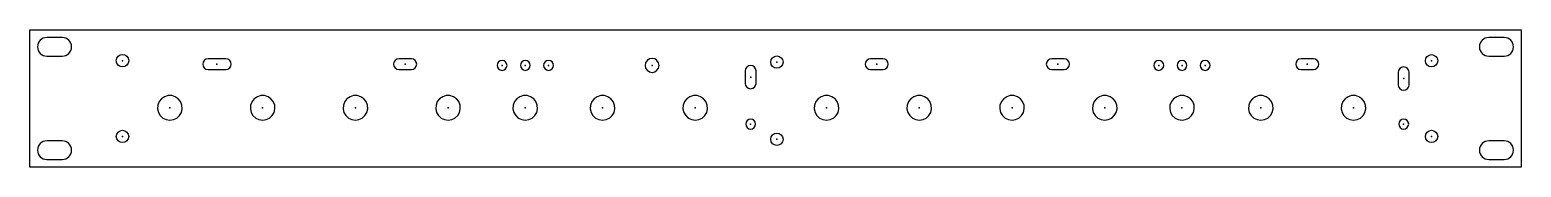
# Model space of a CAD drawing. Header units: millimetres. Extents: x -233 to 250, y -22 to 23.
import ezdxf

# ---------------------------------------------------------------- set-up
doc = ezdxf.new("R2010")
doc.units = ezdxf.units.MM
doc.layers.get('0').update_dxf_attribs({"linetype": 'CONTINUOUS'})

msp = doc.modelspace()

# ---------------------------------------------------------------- linework, layer by layer
for points in [[(249.661, -21.52), (-232.9394, -21.52), (-232.9394, 22.93), (249.661, 22.93)], [(-175.93, 13.44), (-176.495, 13.053), (-176.848, 12.487), (-176.988, 11.818), (-176.848, 11.147), (-176.495, 10.583), (-175.93, 10.194), (-175.26, 10.088), (-169.51, 10.088), (-168.84, 10.194), (-168.241, 10.583), (-167.888, 11.147), (-167.746, 11.818), (-167.888, 12.487), (-168.241, 13.053), (-168.84, 13.44), (-169.51, 13.582), (-175.26, 13.582)], [(-114.16, 13.44), (-114.723, 13.053), (-115.112, 12.487), (-115.218, 11.818), (-115.112, 11.147), (-114.723, 10.583), (-114.16, 10.194), (-113.488, 10.088), (-109.467, 10.088), (-108.798, 10.194), (-108.232, 10.583), (-107.88, 11.147), (-107.739, 11.818), (-107.88, 12.487), (-108.232, 13.053), (-108.798, 13.44), (-109.467, 13.582), (-113.488, 13.582)], [(-80.716, 12.91), (-81.245, 12.558), (-81.562, 12.029), (-81.704, 11.429), (-81.562, 10.794), (-81.245, 10.301), (-80.716, 9.948), (-80.116, 9.807), (-79.481, 9.948), (-78.988, 10.301), (-78.635, 10.794), (-78.493, 11.429), (-78.635, 12.029), (-78.988, 12.558), (-79.481, 12.91), (-80.116, 13.017)], [(-73.201, 12.91), (-73.73, 12.558), (-74.083, 12.029), (-74.189, 11.429), (-74.083, 10.794), (-73.73, 10.301), (-73.201, 9.948), (-72.602, 9.807), (-72.003, 9.948), (-71.473, 10.301), (-71.121, 10.794), (-71.014, 11.429), (-71.121, 12.029), (-71.473, 12.558), (-72.003, 12.91), (-72.602, 13.017)], [(-65.723, 12.91), (-66.216, 12.558), (-66.569, 12.029), (-66.711, 11.429), (-66.569, 10.794), (-66.216, 10.301), (-65.723, 9.948), (-65.087, 9.807), (-64.488, 9.948), (-63.959, 10.301), (-63.606, 10.794), (-63.5, 11.429), (-63.606, 12.029), (-63.959, 12.558), (-64.488, 12.91), (-65.087, 13.017)], [(-32.421, 13.512), (-33.161, 13.017), (-33.656, 12.277), (-33.832, 11.429), (-33.656, 10.547), (-33.161, 9.842), (-32.421, 9.348), (-31.574, 9.172), (-30.728, 9.348), (-29.986, 9.842), (-29.493, 10.547), (-29.316, 11.429), (-29.493, 12.277), (-29.986, 13.017), (-30.728, 13.512), (-31.574, 13.652)], [(0.317, 3.88), (0.988, 4.021), (1.552, 4.374), (1.94, 4.939), (2.081, 5.608), (2.081, 9.631), (1.94, 10.301), (1.552, 10.866), (0.988, 11.253), (0.317, 11.359), (-0.353, 11.253), (-0.918, 10.866), (-1.305, 10.301), (-1.411, 9.631), (-1.411, 5.608), (-1.305, 4.939), (-0.918, 4.374), (-0.353, 4.021)], [(38.453, 13.44), (37.888, 13.053), (37.501, 12.487), (37.359, 11.818), (37.501, 11.147), (37.888, 10.583), (38.453, 10.194), (39.122, 10.088), (43.109, 10.088), (43.779, 10.194), (44.344, 10.583), (44.733, 11.147), (44.873, 11.818), (44.733, 12.487), (44.344, 13.053), (43.779, 13.44), (43.109, 13.582), (39.122, 13.582)], [(97.084, 13.44), (96.52, 13.053), (96.132, 12.487), (95.991, 11.818), (96.132, 11.147), (96.52, 10.583), (97.084, 10.194), (97.754, 10.088), (101.741, 10.088), (102.411, 10.194), (102.976, 10.583), (103.364, 11.147), (103.505, 11.818), (103.364, 12.487), (102.976, 13.053), (102.411, 13.44), (101.741, 13.582), (97.754, 13.582)], [(131.798, 12.91), (131.268, 12.558), (130.916, 12.029), (130.81, 11.429), (130.916, 10.794), (131.268, 10.301), (131.798, 9.948), (132.397, 9.807), (132.997, 9.948), (133.526, 10.301), (133.879, 10.794), (133.985, 11.429), (133.879, 12.029), (133.526, 12.558), (132.997, 12.91), (132.397, 13.017)], [(139.276, 12.91), (138.782, 12.558), (138.43, 12.029), (138.289, 11.429), (138.43, 10.794), (138.782, 10.301), (139.276, 9.948), (139.911, 9.807), (140.511, 9.948), (141.04, 10.301), (141.393, 10.794), (141.499, 11.429), (141.393, 12.029), (141.04, 12.558), (140.511, 12.91), (139.911, 13.017)], [(146.791, 12.91), (146.261, 12.558), (145.909, 12.029), (145.803, 11.429), (145.909, 10.794), (146.261, 10.301), (146.791, 9.948), (147.39, 9.807), (148.025, 9.948), (148.519, 10.301), (148.872, 10.794), (149.013, 11.429), (148.872, 12.029), (148.519, 12.558), (148.025, 12.91), (147.39, 13.017)], [(177.764, 13.44), (177.2, 13.053), (176.812, 12.487), (176.706, 11.818), (176.812, 11.147), (177.2, 10.583), (177.764, 10.194), (178.435, 10.088), (182.456, 10.088), (183.127, 10.194), (183.691, 10.583), (184.044, 11.147), (184.185, 11.818), (184.044, 12.487), (183.691, 13.053), (183.127, 13.44), (182.456, 13.582), (178.435, 13.582)], [(211.631, 3.385), (212.301, 3.528), (212.866, 3.915), (213.254, 4.48), (213.395, 5.149), (213.395, 9.136), (213.254, 9.807), (212.866, 10.371), (212.301, 10.76), (211.631, 10.9), (210.961, 10.76), (210.396, 10.371), (210.008, 9.807), (209.903, 9.136), (209.903, 5.149), (210.008, 4.48), (210.396, 3.915), (210.961, 3.528)], [(-191.0651, -0.319), (-191.4881, -1.447), (-191.5942, -2.612), (-191.3117, -3.775), (-190.7123, -4.799), (-189.8646, -5.61), (-188.772, -6.14), (-187.607, -6.316), (-186.443, -6.14), (-185.35, -5.61), (-184.468, -4.799), (-183.903, -3.775), (-183.621, -2.612), (-183.727, -1.447), (-184.15, -0.319), (-184.891, 0.599), (-185.88, 1.269), (-187.008, 1.622), (-188.2069, 1.622), (-189.3354, 1.269), (-190.3235, 0.599)], [(-161.043, -0.319), (-161.502, -1.447), (-161.572, -2.612), (-161.326, -3.775), (-160.726, -4.799), (-159.844, -5.61), (-158.786, -6.14), (-157.585, -6.316), (-156.423, -6.14), (-155.364, -5.61), (-154.482, -4.799), (-153.881, -3.775), (-153.635, -2.612), (-153.705, -1.447), (-154.164, -0.319), (-154.905, 0.599), (-155.857, 1.269), (-157.022, 1.622), (-158.187, 1.622), (-159.315, 1.269), (-160.303, 0.599)], [(-131.057, -0.319), (-131.48, -1.447), (-131.586, -2.612), (-131.303, -3.775), (-130.704, -4.799), (-129.858, -5.61), (-128.764, -6.14), (-127.599, -6.316), (-126.437, -6.14), (-125.342, -5.61), (-124.496, -4.799), (-123.895, -3.775), (-123.614, -2.612), (-123.719, -1.447), (-124.143, -0.319), (-124.883, 0.599), (-125.871, 1.269), (-127, 1.622), (-128.2, 1.622), (-129.329, 1.269), (-130.317, 0.599)], [(-101.071, -0.319), (-101.494, -1.447), (-101.566, -2.612), (-101.317, -3.775), (-100.718, -4.799), (-99.836, -5.61), (-98.778, -6.14), (-97.613, -6.316), (-96.414, -6.14), (-95.356, -5.61), (-94.474, -4.799), (-93.875, -3.775), (-93.628, -2.612), (-93.698, -1.447), (-94.157, -0.319), (-94.897, 0.599), (-95.885, 1.269), (-97.014, 1.622), (-98.178, 1.622), (-99.343, 1.269), (-100.331, 0.599)], [(-76.06, -0.319), (-76.482, -1.447), (-76.589, -2.612), (-76.306, -3.775), (-75.707, -4.799), (-74.859, -5.61), (-73.766, -6.14), (-72.602, -6.316), (-71.437, -6.14), (-70.345, -5.61), (-69.497, -4.799), (-68.898, -3.775), (-68.615, -2.612), (-68.721, -1.447), (-69.144, -0.319), (-69.886, 0.599), (-70.874, 1.269), (-72.003, 1.622), (-73.201, 1.622), (-74.33, 1.269), (-75.318, 0.599)], [(-51.047, -0.319), (-51.505, -1.447), (-51.576, -2.612), (-51.329, -3.775), (-50.73, -4.799), (-49.848, -5.61), (-48.789, -6.14), (-47.591, -6.316), (-46.426, -6.14), (-45.368, -5.61), (-44.486, -4.799), (-43.887, -3.775), (-43.638, -2.612), (-43.71, -1.447), (-44.133, -0.319), (-44.873, 0.599), (-45.861, 1.269), (-46.99, 1.622), (-48.19, 1.622), (-49.319, 1.269), (-50.307, 0.599)], [(-21.06, -0.319), (-21.485, -1.447), (-21.59, -2.612), (-21.309, -3.775), (-20.708, -4.799), (-19.862, -5.61), (-18.767, -6.14), (-17.605, -6.316), (-16.44, -6.14), (-15.346, -5.61), (-14.5, -4.799), (-13.9, -3.775), (-13.618, -2.612), (-13.724, -1.447), (-14.147, -0.319), (-14.887, 0.599), (-15.875, 1.269), (-17.003, 1.622), (-18.204, 1.622), (-19.332, 1.269), (-20.321, 0.599)], [(21.449, -0.319), (21.025, -1.447), (20.92, -2.612), (21.201, -3.775), (21.766, -4.799), (22.648, -5.61), (23.706, -6.14), (24.905, -6.316), (26.07, -6.14), (27.128, -5.61), (28.01, -4.799), (28.609, -3.775), (28.892, -2.612), (28.786, -1.447), (28.363, -0.319), (27.623, 0.599), (26.635, 1.269), (25.506, 1.622), (24.306, 1.622), (23.177, 1.269), (22.189, 0.599)], [(51.435, -0.319), (51.011, -1.447), (50.906, -2.612), (51.187, -3.775), (51.788, -4.799), (52.67, -5.61), (53.728, -6.14), (54.891, -6.316), (56.092, -6.14), (57.15, -5.61), (58.032, -4.799), (58.595, -3.775), (58.878, -2.612), (58.772, -1.447), (58.349, -0.319), (57.609, 0.599), (56.621, 1.269), (55.492, 1.622), (54.292, 1.622), (53.163, 1.269), (52.175, 0.599)], [(81.456, -0.319), (80.998, -1.447), (80.927, -2.612), (81.174, -3.775), (81.774, -4.799), (82.656, -5.61), (83.714, -6.14), (84.913, -6.316), (86.078, -6.14), (87.136, -5.61), (88.018, -4.799), (88.618, -3.775), (88.864, -2.612), (88.794, -1.447), (88.335, -0.319), (87.594, 0.599), (86.642, 1.269), (85.478, 1.622), (84.314, 1.622), (83.185, 1.269), (82.197, 0.599)], [(111.442, -0.319), (111.019, -1.447), (110.913, -2.612), (111.195, -3.775), (111.795, -4.799), (112.642, -5.61), (113.735, -6.14), (114.899, -6.316), (116.064, -6.14), (117.157, -5.61), (118.004, -4.799), (118.604, -3.775), (118.886, -2.612), (118.78, -1.447), (118.357, -0.319), (117.616, 0.599), (116.628, 1.269), (115.499, 1.622), (114.3, 1.622), (113.171, 1.269), (112.183, 0.599)], [(136.454, -0.319), (135.996, -1.447), (135.925, -2.612), (136.172, -3.775), (136.772, -4.799), (137.654, -5.61), (138.712, -6.14), (139.911, -6.316), (141.076, -6.14), (142.134, -5.61), (143.016, -4.799), (143.616, -3.775), (143.862, -2.612), (143.792, -1.447), (143.369, -0.319), (142.628, 0.599), (141.64, 1.269), (140.476, 1.622), (139.312, 1.622), (138.183, 1.269), (137.195, 0.599)], [(161.96, -0.319), (161.501, -1.447), (161.431, -2.612), (161.678, -3.775), (162.278, -4.799), (163.159, -5.61), (164.218, -6.14), (165.382, -6.316), (166.581, -6.14), (167.64, -5.61), (168.522, -4.799), (169.121, -3.775), (169.368, -2.612), (169.298, -1.447), (168.839, -0.319), (168.098, 0.599), (167.146, 1.269), (165.982, 1.622), (164.818, 1.622), (163.653, 1.269), (162.701, 0.599)], [(191.946, -0.319), (191.523, -1.447), (191.417, -2.612), (191.699, -3.775), (192.264, -4.799), (193.146, -5.61), (194.239, -6.14), (195.403, -6.316), (196.568, -6.14), (197.661, -5.61), (198.508, -4.799), (199.107, -3.775), (199.39, -2.612), (199.284, -1.447), (198.861, -0.319), (198.12, 0.599), (197.132, 1.269), (196.003, 1.622), (194.804, 1.622), (193.675, 1.269), (192.687, 0.599)], [(-1.271, -7.585), (-1.164, -8.184), (-0.812, -8.713), (-0.282, -9.066), (0.317, -9.172), (0.952, -9.066), (1.445, -8.713), (1.798, -8.184), (1.94, -7.585), (1.798, -6.985), (1.445, -6.456), (0.952, -6.104), (0.317, -5.997), (-0.282, -6.104), (-0.812, -6.456), (-1.164, -6.985)], [(210.044, -7.585), (210.149, -8.184), (210.502, -8.713), (211.031, -9.066), (211.631, -9.172), (212.266, -9.066), (212.76, -8.713), (213.113, -8.184), (213.254, -7.585), (213.113, -6.985), (212.76, -6.456), (212.266, -6.104), (211.631, -5.997), (211.031, -6.104), (210.502, -6.456), (210.149, -6.985)]]:
    msp.add_lwpolyline(points, close=True)
for points in [[(-222.4394, 14.43, 1), (-222.4394, 20.43), (-227.4394, 20.43, 1), (-227.4394, 14.43)], [(244.161, 14.43, 1), (244.161, 20.43), (239.161, 20.43, 1), (239.161, 14.43)], [(-222.4394, -19.02, 1), (-222.4394, -13.02), (-227.4394, -13.02, 1), (-227.4394, -19.02)], [(244.161, -19.02, 1), (244.161, -13.02), (239.161, -13.02, 1), (239.161, -19.02)]]:
    msp.add_lwpolyline(points, format="xyb", close=True)
for centre, radius in [((-202.9394, 12.93), 2.016), ((8.814, 12.5021), 2), ((220.661, 12.93), 2), ((-202.9394, -11.57), 2.016), ((220.661, -11.57), 2), ((8.814, -12.4979), 2)]:
    msp.add_circle(centre, radius)
for p in [(-202.9394, 12.93), (-172.385, 11.835), (-172.385, 11.835), (-111.4775, 11.835), (-111.4775, 11.835), (-80.116, 11.412), (-80.116, 11.412), (-72.602, 11.412), (-72.602, 11.412), (-65.087, 11.412), (-65.087, 11.412), (-31.574, 11.412), (-31.574, 11.412), (8.814, 12.5021), (41.1155, 11.835), (41.1155, 11.835), (99.7475, 11.835), (99.7475, 11.835), (132.397, 11.412), (132.397, 11.412), (139.911, 11.412), (139.911, 11.412), (147.39, 11.412), (147.39, 11.412), (180.4455, 11.835), (180.4455, 11.835), (220.661, 12.93), (0.335, 7.6195), (0.335, 7.6195), (211.649, 7.1425), (211.649, 7.1425), (-187.6072, -2.347), (-187.6072, -2.347), (-157.5947, -2.347), (-157.5947, -2.347), (-127.5995, -2.347), (-127.5995, -2.347), (-97.6045, -2.347), (-97.6045, -2.347), (-72.602, -2.347), (-72.602, -2.347), (-47.5905, -2.347), (-47.5905, -2.347), (-17.6042, -2.347), (-17.6042, -2.347), (24.9055, -2.347), (24.9055, -2.347), (54.8915, -2.347), (54.8915, -2.347), (84.9045, -2.347), (84.9045, -2.347), (114.8993, -2.347), (114.8993, -2.347), (139.9025, -2.347), (139.9025, -2.347), (165.391, -2.347), (165.391, -2.347), (195.4033, -2.347), (195.4033, -2.347), (0.317, -7.5845), (0.317, -7.5845), (211.631, -7.5845), (211.631, -7.5845), (-202.9394, -11.57), (8.814, -12.4979), (220.661, -11.57)]:
    msp.add_point(p)

doc.saveas('drawing.dxf')
